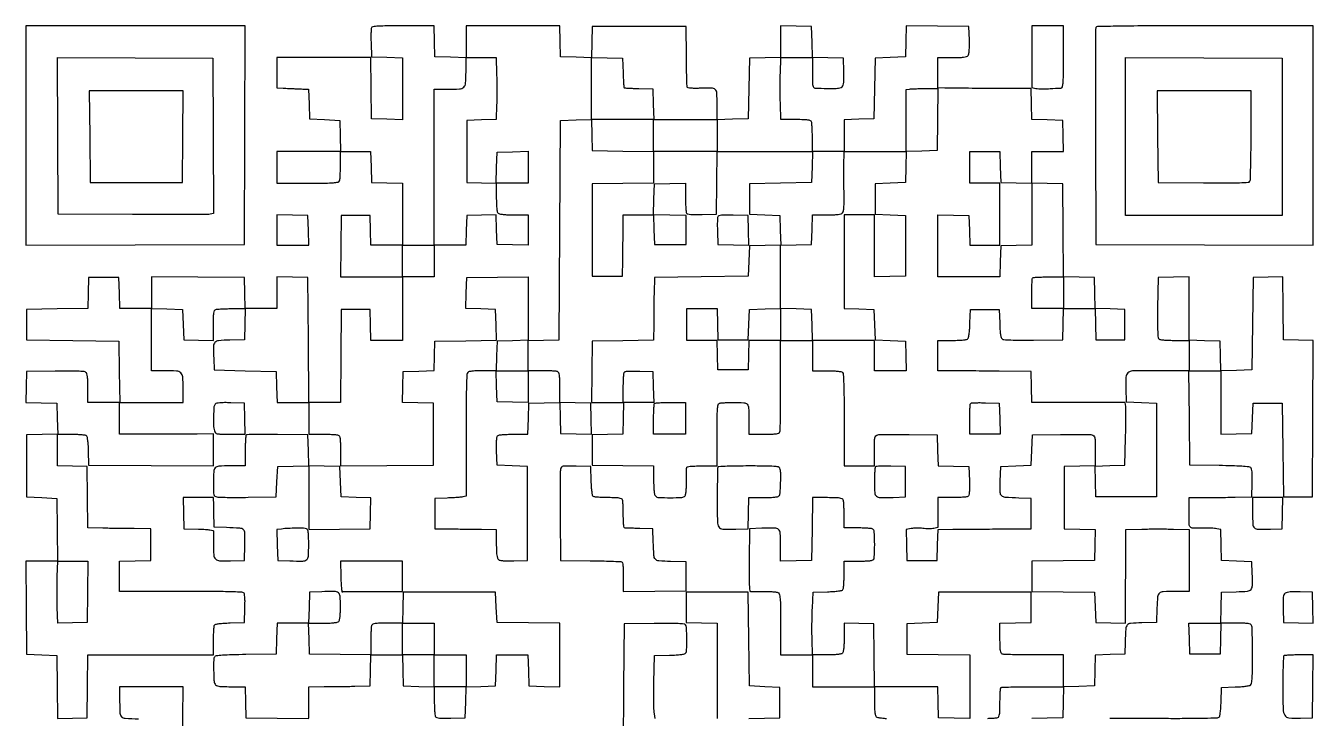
# Model space of a CAD drawing. Extents: x 179 to 1071, y 112 to 1107.
# Drawn here: x 179 to 1071, y 627 to 1107 of the extents above; entities that cross this region are included whole.
import ezdxf

# ---------------------------------------------------------------- set-up
doc = ezdxf.new("R2010")
doc.units = 0

msp = doc.modelspace()

# ---------------------------------------------------------------- linework, layer by layer
for points in [[(930.215017, 627.067144, -0.001417), (936.088012, 627.088842, -0.000263), (946.878786, 627.092445, -0.000282), (959.494562, 627.082887, -0.000258), (972.5, 627.058988, 0.002326), (984.853597, 627.087383, 0.003666), (995.455789, 627.238807, 0.000975), (1004.684555, 627.456309, 0.139465), (1005.711195, 627.776878, 0.196609), (1006.261403, 628.576422, 0.018984), (1006.683658, 630.943904, 0.01899), (1007.012934, 634.207272, 0.008403), (1007.211195, 638.535034), (1007.5, 648.5), (1016.945876, 648.790118, 0.010217), (1020.65896, 648.980158, 0.013854), (1024.000112, 649.312947, 0.010763), (1026.740901, 649.722996, 0.131421), (1027.695876, 650.162563, 0.191007), (1028.364138, 651.384052, 0.014808), (1028.719081, 655.168219, 0.012863), (1028.940304, 660.958906, 0.003115), (1029, 670.540657, 0.002931), (1028.955987, 678.049242, 0.004336), (1028.821697, 684.632943, 0.002024), (1028.636332, 690.228779, 0.082498), (1028.393011, 691.418213, 0.205485), (1027.600474, 692.232706, 0.062919), (1025.908208, 692.697521, 0.03028), (1022.946379, 692.940479, 0.005326), (1017.359179, 693), (1006.932337, 693), (1007.216168, 703.75), (1007.5, 714.5), (1017.7397, 714.784869, 0.013482), (1025.526579, 715.211819, 0.195806), (1027.939704, 716.432921, 0.179106), (1028.924926, 719.041159, 0.010944), (1028.796504, 727.503355), (1028.5, 735.5), (1018, 736), (1007.5, 736.5), (1007.216901, 747.177815), (1006.933801, 757.855629), (1004.174491, 758.461675, 0.032561), (1002.69404, 758.687098, 0.008832), (1000.328811, 758.848997, 0.008899), (997.632276, 758.937692, 0.009134), (994.95759, 758.929174, -0.008064), (987.657225, 758.890305, -0.203871), (985.868118, 759.674366, -0.184527), (985.102103, 761.534802, -0.006409), (985, 769.5), (985, 780), (995.25, 780.070067, 0.000758), (1000.001223, 780.10975, 0.000406), (1005.867188, 780.172407, 0.000405), (1011.851731, 780.246037, 0.000633), (1017, 780.320067), (1028.5, 780.5), (1028.784391, 790.099013, 0.007186), (1028.856144, 794.805109, 0.025232), (1028.705996, 797.830944, 0.038302), (1028.352496, 799.811771, 0.157509), (1027.707541, 800.827756, 0.15184), (1026.427025, 801.356135, 0.006436), (1021.479653, 801.738312, 0.009025), (1014.879314, 802.043294, 0.003711), (1005.92315, 802.228743), (985.5, 802.5), (985.236336, 835.25), (984.972671, 868), (995.986336, 868), (1007, 868), (1007, 845.966168), (1007, 823.932337), (1017.75, 824.216168), (1028.5, 824.5), (1029, 835), (1029.5, 845.5), (1039.5, 845.5), (1049.5, 845.5), (1050, 813), (1050.5, 780.5), (1060.5, 780.5), (1070.5, 780.5), (1070.758596, 834.714922), (1071.017191, 888.929844), (1060.758596, 889.214922), (1050.5, 889.5), (1050.230401, 911.284767), (1049.960802, 933.069533), (1039.730401, 932.784767), (1029.5, 932.5), (1029, 900.5), (1028.5, 868.5), (1017.785353, 868.216527), (1007.070705, 867.933054), (1006.785353, 878.216527), (1006.5, 888.5), (995.75, 888.783832), (985, 889.067663), (985, 911.067663), (985, 933.067663), (974.25, 932.783832), (963.5, 932.5), (963.22917, 911.571891, 0.002701), (963.150006, 901.071549, 0.012029), (963.285113, 894.908791, 0.012869), (963.572759, 890.904588, 0.230932), (964.22917, 889.837204, 0.115844), (965.147219, 889.517741, 0.007444), (967.990756, 889.26306, 0.010563), (971.422631, 889.079922, 0.007655), (975.25, 889.015313), (985, 889), (985, 878.5), (985, 868), (974.75, 867.911553, -0.001926), (970.093932, 867.889314, -0.001143), (964.542785, 867.896871, -0.001143), (959.005478, 867.929724, -0.00197), (954.39565, 867.985775, 0.016377), (945.80869, 867.842764, 0.177623), (942.670162, 866.512179, 0.194531), (941.286534, 863.526599, 0.020251), (941.213897, 855.642469), (941.5, 846.5), (952, 846), (962.5, 845.5), (962.5, 813), (962.5, 780.5), (941.5, 780.5), (920.5, 780.5), (920.216527, 791.214647), (919.933054, 801.929295), (930.216527, 802.214647), (940.5, 802.5), (941, 821.5, 0.002122), (941.165036, 828.978221, 0.002886), (941.246347, 835.726562, 0.001915), (941.260197, 841.389895, 0.03252), (941.136501, 843.25), (940.773001, 846), (908.420332, 846), (876.067663, 846), (875.783832, 856.75), (875.5, 867.5), (853.5, 867.674642, 0.000024), (844.325425, 867.747031, 0.000023), (834.951563, 867.820119, 0.000022), (826.634641, 867.884218, 0.000078), (821.25, 867.924642), (811, 868), (811, 878.5), (811, 889), (820.877555, 889, 0.00775), (825.465038, 889.07111, 0.021862), (828.661716, 889.310401, 0.027915), (830.855494, 889.69658, 0.163434), (831.837437, 890.304124, 0.131421), (832.277004, 891.259099, 0.010763), (832.687053, 893.999888, 0.013854), (833.019842, 897.34104, 0.010217), (833.209882, 901.054124), (833.5, 910.5), (843.5, 910.5), (853.5, 910.5), (853.785086, 900.843326, 0.008499), (853.989503, 896.451498, 0.021626), (854.329368, 893.279966, 0.026314), (854.78587, 891.057838, 0.156981), (855.412967, 890.072231, 0.157081), (856.713703, 889.551027, 0.00767), (861.40814, 889.296548, 0.009597), (867.886818, 889.169403, 0.003434), (877.12788, 889.228906), (897.5, 889.5), (897.783832, 900.25), (898.067663, 911), (909, 911), (919.932337, 911), (920.216168, 900.25), (920.5, 889.5), (930.5, 889.5), (940.5, 889.5), (940.5, 900), (940.5, 910.5), (930.283481, 910.784613), (920.066961, 911.069227), (919.783481, 921.784613), (919.5, 932.5), (908.763809, 932.783692), (898.027617, 933.067383), (897.763809, 965.283692), (897.5, 997.5), (886.75, 997.783832), (876, 998.067663), (876, 1009.033832), (876, 1020), (887.033832, 1020), (898.067663, 1020), (897.783832, 1030.75), (897.5, 1041.5), (886.783492, 1041.783492), (876.066984, 1042.066984), (875.783492, 1052.783492), (875.5, 1063.5), (848, 1063.619229, -0.00037), (837.120987, 1063.674438, -0.000484), (827.182812, 1063.741848, -0.000354), (818.851693, 1063.812322, -0.004589), (815.75, 1063.869229), (811, 1064), (811, 1074.5), (811, 1085), (820.877555, 1085, 0.007345), (825.653266, 1085.070162, 0.024181), (828.794146, 1085.314808, 0.035127), (830.875583, 1085.728754, 0.154085), (831.916414, 1086.399285, 0.132968), (832.412685, 1087.486141, 0.020746), (832.703614, 1089.849829, 0.018924), (832.84141, 1093.042317, 0.009044), (832.788859, 1097.149285), (832.5, 1106.5), (810.784029, 1106.769408), (789.068057, 1107.038815), (788.784029, 1096.269408), (788.5, 1085.5), (778, 1085), (767.5, 1084.5), (767, 1063.5), (766.5, 1042.5), (756.25, 1042.215017), (746, 1041.930034), (746, 1030.965017), (746, 1020), (735, 1020), (724, 1020), (724, 1029.418213, 0.005951), (723.955695, 1033.140776, 0.007831), (723.821697, 1036.534475, 0.005915), (723.632106, 1039.361889, 0.07203), (723.393011, 1040.418213, 0.204514), (722.604536, 1041.231559, 0.063459), (720.927778, 1041.696898, 0.030582), (717.996142, 1041.940243, 0.005418), (712.481487, 1042), (702.176952, 1042), (701.838476, 1052.75, -0.004781), (701.731219, 1057.643775, -0.002807), (701.691764, 1063.5, -0.002807), (701.718069, 1069.356229, -0.004782), (701.814338, 1074.25), (702.128677, 1085), (713.064338, 1085), (724, 1085), (724, 1074.5, 0.0042), (724.051007, 1068.427242, 0.03678), (724.293681, 1065.747888, 0.109455), (724.821177, 1064.434437, 0.234817), (725.75, 1063.9154, 0.004958), (734.255753, 1063.588715, 0.018776), (739.578882, 1063.637026, 0.026655), (743.053097, 1063.985326, 0.159375), (744.654562, 1064.797419, 0.129197), (745.324709, 1065.945311, 0.041201), (745.699636, 1067.904304, 0.026679), (745.856625, 1070.841368, 0.007835), (745.786103, 1075.357531), (745.5, 1084.5), (734.783492, 1084.783492), (724.066984, 1085.066984), (723.783492, 1095.783492), (723.5, 1106.5), (712.75, 1106.783832), (702, 1107.067663), (702, 1096.067663), (702, 1085.067663), (691.25, 1084.783832), (680.5, 1084.5), (680, 1063.5), (679.5, 1042.5), (668.75, 1042.216168), (658, 1041.932337), (658, 1052.447116, 0.011941), (657.80839, 1060.469347, 0.198708), (656.695242, 1062.833411, 0.184699), (654.202018, 1063.809462, 0.010085), (645.63259, 1063.70397, -0.010127), (642.248802, 1063.662603, -0.023327), (639.708112, 1063.801655, -0.024768), (637.899103, 1064.076628, -0.256412), (637.343708, 1064.546695, -0.083504), (637.169016, 1065.409426, -0.000946), (636.984027, 1071.32297, -0.002886), (636.82251, 1078.163895, -0.001875), (636.711118, 1086.072517), (636.5, 1106.5), (604, 1106.5), (571.5, 1106.5), (571.215829, 1095.716515), (570.931657, 1084.93303), (560.215829, 1085.216515), (549.5, 1085.5), (549.216168, 1096.25), (548.932337, 1107), (516.466168, 1107), (484, 1107), (484, 1095.966168), (484, 1084.932337), (473.25, 1085.216168), (462.5, 1085.5), (462.216168, 1096.25), (461.932337, 1107), (440.434783, 1107, 0.002494), (429.402026, 1106.944964, 0.012541), (423.23514, 1106.728678, 0.014175), (419.340034, 1106.383111, 0.278792), (418.428774, 1105.674983, 0.081654), (418.239658, 1104.758353, 0.005045), (418.154817, 1101.970602, 0.007376), (418.136178, 1098.631743, 0.005394), (418.210159, 1094.924983), (418.5, 1085.5), (429.25, 1085.216168), (440, 1084.932337), (440, 1063.432337), (440, 1041.932337), (429.25, 1042.216168), (418.5, 1042.5), (418.230112, 1063.75), (417.960225, 1085), (385.480112, 1085), (353, 1085), (353, 1074.5), (353, 1064), (357.25, 1063.788296, 0.001158), (359.167431, 1063.697233, 0.000711), (361.426562, 1063.598404, 0.000713), (363.661971, 1063.50699, 0.001274), (365.5, 1063.439142, -0.001213), (367.230151, 1063.375488, -0.000927), (369.122536, 1063.297757, -0.000937), (370.894512, 1063.218354, -0.002212), (372.215017, 1063.150846), (374.930034, 1063), (375.215017, 1052.75), (375.5, 1042.5), (386, 1042), (396.5, 1041.5), (396.783832, 1030.75), (397.067663, 1020), (375.033832, 1020), (353, 1020), (353, 1009), (353, 998), (374.393011, 998, 0.002045), (386.514173, 998.049566, 0.015901), (392.164693, 998.275578, 0.030015), (395.337463, 998.696146, 0.258697), (396.393011, 999.581787, 0.07203), (396.632106, 1000.638111, 0.005915), (396.821697, 1003.465525, 0.007831), (396.955695, 1006.859224, 0.005951), (397, 1010.581787), (397, 1020), (407.466168, 1020), (417.932337, 1020), (418.216168, 1009.25), (418.5, 998.5), (429.25, 998.216168), (440, 997.932337), (440, 976.466168), (440, 955), (429.034983, 955), (418.069966, 955), (417.784983, 965.25), (417.5, 975.5), (407.5, 975.5), (397.5, 975.5), (397.230112, 954.25), (396.960225, 933), (418.480112, 933), (440, 933), (440, 911), (440, 889), (429.033832, 889), (418.067663, 889), (417.783832, 899.75), (417.5, 910.5), (407.5, 910.5), (397.5, 910.5), (397.236147, 878.25), (396.972294, 846), (385.99677, 846), (375.021245, 846), (374.760623, 889.25), (374.5, 932.5), (363.75, 932.783832), (353, 933.067663), (353, 922.033832), (353, 911), (342.033832, 911), (331.067663, 911), (330.783832, 921.75), (330.5, 932.5), (298.25, 932.763853), (266, 933.027706), (266, 922.013853), (266, 911), (255.033832, 911), (244.067663, 911), (243.783832, 921.75), (243.5, 932.5), (233, 932.5), (222.5, 932.5), (222.216369, 921.76979), (221.932738, 911.03958), (200.716369, 910.76979), (179.5, 910.5), (179.5, 900), (179.5, 889.5), (211.5, 889), (243.5, 888.5), (243.769888, 867.25), (244.039775, 846), (233.019888, 846), (222, 846), (222, 855.877555, 0.007628), (221.92916, 860.520799, 0.022534), (221.688341, 863.701393, 0.029946), (221.29435, 865.860356, 0.160788), (220.668714, 866.85998, 0.156728), (219.392576, 867.372347, 0.00746), (214.73108, 867.63344, 0.009591), (208.361143, 867.772656, 0.003585), (199.418714, 867.732424), (179.5, 867.5), (179.216515, 856.784171), (178.93303, 846.068343), (189.716515, 845.784171), (200.5, 845.5), (200.783485, 834.784171), (201.06697, 824.068343), (190.283485, 823.784171), (179.5, 823.5), (179.5, 802), (179.5, 780.5), (190, 780), (200.5, 779.5), (200.769502, 757.75), (201.039005, 736), (190.005649, 736), (178.972294, 736), (179.236147, 703.75), (179.5, 671.5), (190, 671), (200.5, 670.5), (200.769599, 648.715233), (201.039198, 626.930467), (211.269599, 627.215233), (221.5, 627.5), (221.769502, 649.25), (222.039005, 671), (265.519502, 671), (309, 671), (309.015313, 680.75, -0.007309), (309.077211, 684.573123, -0.010173), (309.252233, 687.991726, -0.006962), (309.495095, 690.827893, -0.117226), (309.800347, 691.711195, -0.199883), (310.589, 692.262532, -0.01918), (312.944063, 692.684251, -0.019108), (316.199826, 693.012968, -0.00836), (320.535034, 693.211195), (330.5, 693.5), (330.788231, 703.417355, 0.006822), (330.861883, 708.195904, 0.023677), (330.721106, 711.28256, 0.033753), (330.395846, 713.292925, 0.197436), (329.788231, 714.148117, 0.130725), (328.745855, 714.474246, 0.002229), (322.709668, 714.708499, 0.005525), (315.641338, 714.87308, 0.003628), (307.5, 714.913571, -0.000433), (297.92298, 714.899996, -0.000252), (286.426562, 714.899443, -0.000252), (274.9064, 714.910486, -0.000425), (265.25, 714.93281), (244, 715), (244, 725.466168), (244, 735.932337), (254.75, 736.216168), (265.5, 736.5), (265.5, 747.5), (265.5, 758.5), (254, 758.561358, -0.000941), (248.85313, 758.598501, -0.000602), (242.87303, 758.660105, -0.000604), (237.013407, 758.734602, -0.001129), (232.269888, 758.811358), (222.039775, 759), (221.769888, 780.25), (221.5, 801.5), (211.25, 801.784983), (201, 802.069966), (201, 813.034983), (201, 824), (210.25, 823.984687, -0.007698), (213.881488, 823.922759, -0.010614), (217.138601, 823.747767, -0.007503), (219.836926, 823.50451, -0.115815), (220.711195, 823.199653, -0.199883), (221.262532, 822.411, -0.01918), (221.684251, 820.055937, -0.019108), (222.012968, 816.800174, -0.00836), (222.211195, 812.464966), (222.5, 802.5), (265.75, 802.239377), (309, 801.978755), (309, 813.063886), (309, 824.149017), (297.75, 823.990942, -0.002208), (291.999429, 823.935536, -0.000732), (283.5625, 823.90385, -0.000728), (274.210671, 823.896033, -0.000828), (265.25, 823.916434), (244, 824), (244, 835), (244, 846), (266, 846), (288, 846), (288, 855.964816, 0.0177), (287.725392, 863.719525, 0.189883), (286.393275, 866.50496, 0.174589), (283.463935, 867.756305, 0.014506), (275.065741, 868), (266, 868), (266, 889.533832), (266, 911.067663), (276.75, 910.783832), (287.5, 910.5), (288, 900), (288.5, 889.5), (298.75, 889.215017), (309, 888.930034), (309, 899.358028, -0.005326), (309.059519, 904.945911, -0.030277), (309.302474, 907.908024, -0.062914), (309.767284, 909.600436, -0.205495), (310.581787, 910.393011, -0.0721), (311.638889, 910.632128, -0.005887), (314.475463, 910.821697, -0.007809), (317.880092, 910.955696, -0.00593), (321.615619, 911), (331.067663, 911), (330.783832, 900.25), (330.5, 889.5), (320.2603, 889.215131, 0.013482), (312.473421, 888.788181, 0.195806), (310.060296, 887.567079, 0.179106), (309.075074, 884.958841, 0.010944), (309.203496, 876.496645), (309.5, 868.5), (331, 868), (352.5, 867.5), (352.783832, 856.75), (353.067663, 846), (364.033832, 846), (375, 846), (375, 835), (375, 824), (384.418213, 824, -0.005951), (388.140776, 823.955695, -0.007831), (391.534475, 823.821697, -0.005915), (394.361889, 823.632106, -0.07203), (395.418213, 823.393011, -0.205328), (396.232519, 822.601136, -0.063007), (396.69742, 820.911404, -0.030329), (396.940441, 817.954507, -0.005341), (397, 812.379158), (397, 801.972294), (429.25, 802.236147), (461.5, 802.5), (461.5, 824), (461.5, 845.5), (450.716515, 845.784171), (439.93303, 846.068343), (440.216515, 856.784171), (440.5, 867.5), (451.215387, 867.783481), (461.930773, 868.066961), (462.215387, 878.283481), (462.5, 888.5), (483.783629, 888.769986), (505.067258, 889.039971), (504.783629, 899.769986), (504.5, 910.5), (494.216527, 910.785353), (483.933054, 911.070705), (484.216527, 921.785353), (484.5, 932.5), (505.75, 932.769888), (527, 933.039775), (527, 911.053719), (527, 889.067663), (516.25, 888.783832), (505.5, 888.5), (505.215017, 878.25), (504.930034, 868), (495.665017, 868, 0.009431), (491.658877, 867.92443, 0.019114), (488.515452, 867.68524, 0.019991), (486.17985, 867.322339, 0.148905), (485.2, 866.8, 0.188384), (484.564068, 865.348747, 0.00325), (484.264191, 856.55566, 0.005534), (484.056345, 843.977667, 0.001364), (484, 823.319052), (484, 781.038104), (481.75, 780.519832, -0.033722), (480.402336, 780.303764, -0.005034), (477.664062, 780.080136, -0.005643), (474.419303, 779.884786, -0.004838), (471, 779.75078), (462.5, 779.5), (462.5, 769), (462.5, 758.5), (473.5, 758.347508, 0.000324), (478.45558, 758.282022, 0.0002), (484.279688, 758.211168, 0.000201), (490.032594, 758.1458, 0.000362), (494.75, 758.097508), (505, 758), (505, 748.122445, 0.007345), (505.070162, 743.346734, 0.024181), (505.314808, 740.205854, 0.035127), (505.728754, 738.124417, 0.154085), (506.399285, 737.083586, 0.132968), (507.486141, 736.587315, 0.020746), (509.849829, 736.296386, 0.018924), (513.042317, 736.15859, 0.009044), (517.149285, 736.211141), (526.5, 736.5), (526.5, 769), (526.5, 801.5), (516, 802), (505.5, 802.5), (505.211769, 812.417355, -0.006827), (505.138177, 817.195195, -0.023663), (505.278982, 820.282937, -0.033714), (505.604266, 822.294865, -0.19692), (506.211769, 823.152042, -0.115349), (507.139207, 823.475621, -0.007622), (509.975707, 823.733781, -0.010705), (513.400525, 823.919284, -0.007782), (517.216168, 823.984687), (526.932337, 824), (527.216168, 834.75), (527.5, 845.5), (538.215829, 845.783485), (548.931657, 846.06697), (549.215829, 835.283485), (549.5, 824.5), (560.284178, 824.215822), (571.068357, 823.931643), (570.784178, 834.715822), (570.5, 845.5), (559.75, 845.783832), (549, 846.067663), (549, 856.426843, 0.005377), (548.940349, 861.973908, 0.030446), (548.697178, 864.919034, 0.063217), (548.232073, 866.602718, 0.20495), (547.418213, 867.393011, 0.07203), (546.361889, 867.632106, 0.005915), (543.534475, 867.821697, 0.007831), (540.140776, 867.955695, 0.005951), (536.418213, 868), (527, 868), (527, 878.466168), (527, 888.932337), (537.75, 889.216168), (548.5, 889.5), (549, 965.5), (549.5, 1041.5), (560.215829, 1041.783485), (570.931657, 1042.06697), (571.215829, 1031.283485), (571.5, 1020.5), (592.75, 1020.230112), (614, 1019.960225), (614, 1009), (614, 998.039775), (592.75, 997.769888), (571.5, 997.5), (571.5, 965.5), (571.5, 933.5), (582, 933.5), (592.5, 933.5), (592.628498, 944.5, -0.000013), (592.686515, 949.455578, -0.000008), (592.754941, 955.279687, -0.000008), (592.822714, 961.032592, -0.000014), (592.878498, 965.75), (593, 976), (603.465017, 976), (613.930034, 976), (614.215017, 965.75), (614.5, 955.5), (625.5, 955.5), (636.5, 955.5), (636.5, 965.5), (636.5, 975.5), (625.216504, 975.783064), (613.933007, 976.066129), (614.216504, 986.783064), (614.5, 997.5), (625.25, 997.783832), (636, 998.067663), (636.015313, 988.283832, 0.007729), (636.080711, 984.442256, 0.010646), (636.266219, 980.995583, 0.007548), (636.524324, 978.140491, 0.11554), (636.847958, 977.211769, 0.19692), (637.705135, 976.604266, 0.033714), (639.717063, 976.278982, 0.023663), (642.804805, 976.138177, 0.006827), (647.582645, 976.211769), (657.5, 976.5), (657.769502, 998.25), (658.039005, 1020), (691.053334, 1020), (724.067663, 1020), (723.783832, 1009.25), (723.5, 998.5), (702, 998), (680.5, 997.5), (680.5, 987), (680.5, 976.5), (691, 976), (701.5, 975.5), (701.784606, 965.284183), (702.069211, 955.068365), (691.284606, 954.784183), (680.5, 954.5), (680, 944), (679.5, 933.5), (647, 933), (614.5, 932.5), (614.296894, 922, 0.001258), (614.215626, 917.170118, 0.000701), (614.139675, 911.28553, 0.000699), (614.079501, 905.33161, 0.001133), (614.046894, 900.269888), (614, 889.039775), (592.75, 888.769888), (571.5, 888.5), (571.230112, 867.25), (570.960225, 846), (581.99346, 846), (593.026696, 846), (592.863364, 835.03231), (592.700032, 824.064621), (582.100016, 823.78231), (571.5, 823.5), (571.5, 813), (571.5, 802.5), (592.75, 802.230112), (614, 801.960225), (614, 792.180112, 0.008721), (614.074341, 787.918248, 0.018496), (614.311349, 784.626174, 0.019373), (614.672136, 782.199565, 0.150894), (615.2, 781.2, 0.187445), (617.622237, 780.133342, 0.011663), (625.600762, 779.966605, 0.010987), (633.611737, 780.162137, 0.212113), (635.783337, 781.25, 0.134225), (636.187939, 782.152368, 0.012098), (636.51296, 784.629688, 0.015035), (636.743771, 787.653243, 0.011187), (636.823269, 791, -0.00088), (636.833765, 794.346932, -0.001192), (636.855774, 797.370312, -0.000794), (636.884333, 799.908477, -0.01327), (636.917487, 800.75, -0.323678), (637.420756, 801.357314, -0.033804), (639.347906, 801.718273, -0.02337), (642.46211, 801.939262, -0.006028), (647.5, 802), (658, 802), (658, 823.393011, -0.002045), (658.049566, 835.514173, -0.015901), (658.275578, 841.164693, -0.030015), (658.696146, 844.337463, -0.258697), (659.581787, 845.393011, -0.068212), (660.597383, 845.631014, -0.007405), (663.000875, 845.821697, -0.008969), (665.883471, 845.95561, -0.007121), (669, 846, -0.012707), (676.492344, 845.809561, -0.192687), (678.808678, 844.74294, -0.180645), (679.826317, 842.343494, -0.010922), (680, 834.393011), (680, 824), (690.393011, 824, 0.004987), (696.180735, 824.05773, 0.033496), (699.042082, 824.307053, 0.077932), (700.628546, 824.814248, 0.186987), (701.443775, 825.714075, 0.083255), (701.704028, 826.996098, 0.002203), (701.877028, 832.810193, 0.004564), (701.988126, 839.662425, 0.0031), (701.995027, 847.464075, -0.000489), (701.958339, 855.923235, -0.000427), (701.936184, 864.772259, -0.00043), (701.929868, 872.7704, -0.001279), (701.944263, 878.25), (702, 889), (713, 889), (724, 889), (724, 878.5), (724, 868), (733.8, 868, -0.008695), (738.071747, 867.925705, -0.018472), (741.369558, 867.688776, -0.019349), (743.799696, 867.328068, -0.150969), (744.8, 866.8, -0.184183), (745.420065, 865.415652, -0.005121), (745.731132, 858.743868, -0.007192), (745.941824, 849.152464, -0.001895), (746, 833.8), (746, 802), (756.5, 802), (767, 802), (767, 812.480948, -0.003689), (767.04877, 819.090254, -0.046635), (767.316854, 821.56377, -0.147729), (767.985695, 822.804249, -0.136351), (769.25, 823.514659, -0.054895), (770.840683, 823.724598, -0.002293), (776.567187, 823.821708, -0.003942), (783.365834, 823.85221, -0.002788), (791, 823.783711), (810.5, 823.5), (810.783492, 812.783492), (811.066984, 802.066984), (821.783492, 801.783492), (832.5, 801.5), (832.788231, 791.582645, -0.006827), (832.861823, 786.804805, -0.023663), (832.721018, 783.717063, -0.033714), (832.395734, 781.705135, -0.19692), (831.788231, 780.847958, -0.115445), (830.860149, 780.524351, -0.007585), (828.014355, 780.266219, -0.010675), (824.578609, 780.080714, -0.007755), (820.75, 780.015313), (811, 780), (811, 769.625), (811, 759.25), (808.087864, 758.667573, -0.034671), (806.650197, 758.48242, -0.0141), (804.676997, 758.422078, -0.013872), (802.544168, 758.476197, -0.01719), (800.565783, 758.649721, 0.019413), (798.544141, 758.81799, 0.013954), (796.278587, 758.854957, 0.014126), (794.117598, 758.768814, 0.029347), (792.444611, 758.555587), (788.933383, 757.896876), (789.216691, 747.198438), (789.5, 736.5), (800, 736.5), (810.5, 736.5), (810.783832, 747.25), (811.067663, 758), (821.283832, 758.075358, 0.000074), (826.654568, 758.115775, 0.000021), (834.961501, 758.179881, 0.000022), (844.327907, 758.252969, 0.000023), (853.5, 758.325358), (875.5, 758.5), (875.5, 769), (875.5, 779.5), (867, 779.75078, -0.007628), (857.685433, 780.167898, -0.170037), (855.227472, 781.198021, -0.207027), (854.186732, 783.474513, -0.012089), (854.215323, 791.277755), (854.5, 801.5), (865, 802), (875.5, 802.5), (876, 813), (876.5, 823.5), (896, 823.783711, -0.002788), (903.634166, 823.85221, -0.003942), (910.432813, 823.821708, -0.002293), (916.159317, 823.724598, -0.054895), (917.75, 823.514659, -0.136044), (919.014093, 822.805371, -0.147883), (919.68293, 821.567583, -0.046767), (919.951158, 819.100526, -0.003708), (920, 812.51478), (920, 802.067663), (909.25, 801.783832), (898.5, 801.5), (898.5, 780), (898.5, 758.5), (909.283485, 758.215829), (920.06697, 757.931657), (919.783485, 747.215829), (919.5, 736.5), (897.75, 736.230498), (876, 735.960995), (876, 725.5), (876, 715.039005), (897.75, 714.769502), (919.5, 714.5), (920, 704), (920.5, 693.5), (930.75, 693.215017), (941, 692.930034), (941.04315, 708.715017, -0.000045), (941.06361, 715.962882, -0.000025), (941.089686, 724.766175, -0.000025), (941.116906, 733.655509, -0.000041), (941.140974, 741.19111), (941.195648, 757.88222), (952.382459, 758.19111, -0.004335), (957.442489, 758.286934, -0.002629), (963.430784, 758.316927, -0.002633), (969.374294, 758.284148, -0.004636), (974.284636, 758.185662), (985, 757.871323), (985, 736.435662), (985, 715), (976.25, 714.986345, 0.00925), (967.143851, 714.803651, 0.166903), (964.462909, 713.765918, 0.199184), (963.217345, 711.358739, 0.014077), (962.783793, 703.642206), (962.5, 693.5), (952.2603, 693.215131, 0.012174), (944.49116, 692.809521, 0.196929), (942.196667, 691.65727, 0.165236), (941.167162, 689.14566, 0.008001), (940.75078, 680), (940.5, 671.5), (930.283481, 671.215387), (920.066961, 670.930773), (919.783481, 660.215387), (919.5, 649.5), (908.75, 649.216168), (898, 648.932337), (898, 659.966168), (898, 671), (877.581787, 671, -0.002771), (869.642891, 671.043995, -0.004125), (862.696775, 671.178303, -0.001841), (856.779435, 671.363369, -0.083055), (855.581787, 671.606989, -0.20495), (854.767927, 672.397282, -0.063217), (854.302822, 674.080966, -0.030446), (854.059651, 677.026092, -0.005377), (854, 682.573157), (854, 692.932337), (864.75, 693.216168), (875.5, 693.5), (875.5, 704), (875.5, 714.5), (843.5, 714.5), (811.5, 714.5), (811, 704), (810.5, 693.5), (800, 693), (789.5, 692.5), (789.5, 682), (789.5, 671.5), (811.25, 671.230498), (833, 670.960995), (833, 648.946666), (833, 626.932337), (822.25, 627.216168), (811.5, 627.5), (811.216168, 638.25), (810.932337, 649), (788.985671, 649), (767.039005, 649), (766.769502, 670.75), (766.5, 692.5), (756.25, 692.784983), (746, 693.069966), (746, 683.234983, -0.008651), (745.925784, 678.94585, -0.018431), (745.688993, 675.637948, -0.019307), (745.328426, 673.201601, -0.151099), (744.8, 672.2, -0.150735), (743.80202, 671.672575, -0.019425), (741.382947, 671.311617, -0.018546), (738.103132, 671.074438, -0.008776), (733.862384, 671), (724.124768, 671), (723.812384, 681.75, -0.005974), (723.728381, 686.660963, -0.003446), (723.738638, 692.573438, -0.003442), (723.830717, 698.509627, -0.005757), (724, 703.5), (724.5, 714.5), (734.464966, 714.788805, 0.00836), (738.800174, 714.987032, 0.019108), (742.055937, 715.315749, 0.01918), (744.411, 715.737468, 0.199883), (745.199653, 716.288805, 0.115815), (745.50451, 717.163074, 0.007503), (745.747767, 719.861399, 0.010614), (745.922759, 723.118512, 0.007698), (745.984687, 726.75), (746, 736), (754.918213, 736, 0.006277), (758.449196, 736.044331, 0.008159), (761.68135, 736.178303, 0.006338), (764.373807, 736.368222, 0.070946), (765.418213, 736.606989, 0.294833), (766.920436, 738.663138, 0.014388), (767.174786, 747.5, 0.014388), (766.920436, 756.336862, 0.294833), (765.418213, 758.393011, 0.070946), (764.373807, 758.631778, 0.006338), (761.68135, 758.821697, 0.008159), (758.449196, 758.955669, 0.006277), (754.918213, 759), (746, 759), (746, 767.918213, 0.006277), (745.955669, 771.449196, 0.008159), (745.821697, 774.68135, 0.006338), (745.631778, 777.373807, 0.070946), (745.393011, 778.418213, 0.205063), (744.602242, 779.232207, 0.063154), (742.916741, 779.697251, 0.030411), (739.968078, 779.940377, 0.005366), (734.412514, 780), (724.039005, 780), (723.769502, 758.25), (723.5, 736.5), (712.75, 736.216168), (702, 735.932337), (702, 746.947116, 0.011938), (701.798046, 755.404293, 0.198544), (700.624991, 757.897698, 0.185337), (697.998788, 758.924023, 0.010184), (689, 758.795054), (680.5, 758.5), (680.230498, 736.75, 0.00239), (680.146032, 725.652462, 0.012159), (680.278742, 719.476459, 0.012842), (680.558071, 715.575561, 0.370677), (681.230498, 714.931729, 0.014189), (682.079342, 714.910207, 0.0009), (684.57137, 714.922233, 0.001322), (687.541249, 714.949759, 0.000982), (690.820975, 714.99527, -0.011128), (694.372164, 714.972485, -0.01976), (697.29094, 714.773153, -0.020842), (699.521941, 714.437386, -0.126079), (700.570975, 713.941096, -0.185936), (701.333569, 712.579037, -0.019515), (701.718686, 708.878686, -0.013612), (701.943747, 702.87272, -0.002558), (702, 691.877555), (702, 671), (713, 671), (724, 671), (724, 660), (724, 649), (745.5, 649), (767, 649), (767, 639.122445, 0.00775), (767.07111, 634.534962, 0.021862), (767.310401, 631.338284, 0.027915), (767.69658, 629.144506, 0.163434), (768.304124, 628.162563, 0.131421), (769.259099, 627.722996, 0.010763), (771.999888, 627.312947, 0.013854), (775.34104, 626.980158, 0.010217)], [(375, 627.067663), (375, 638.033832), (375, 649), (385.75, 649.046894, 0.001159), (390.626468, 649.079466, 0.000692), (396.426563, 649.139675, 0.000693), (402.202902, 649.215634, 0.001202), (407, 649.296894), (417.5, 649.5), (417.783832, 660.25), (418.067663, 671), (429, 671), (439.932337, 671), (440.216168, 660.25), (440.5, 649.5), (451.25, 649.216168), (462, 648.932337), (462.015313, 639.216168, 0.007782), (462.080716, 635.400525, 0.010705), (462.266219, 631.975707, 0.007622), (462.524379, 629.139207, 0.115349), (462.847958, 628.211769, 0.19692), (463.705135, 627.604266, 0.033714), (465.717063, 627.278982, 0.023663), (468.804805, 627.138177, 0.006827), (473.582645, 627.211769), (483.5, 627.5), (483.783481, 638.215387), (484.066961, 648.930773), (494.283481, 649.215387), (504.5, 649.5), (504.783832, 660.25), (505.067663, 671), (516, 671), (526.932337, 671), (527.216168, 660.25), (527.5, 649.5), (538.25, 649.216168), (549, 648.932337), (549, 670.946666), (549, 692.960995), (527.25, 693.230498), (505.5, 693.5), (505, 704), (504.5, 714.5), (472.5, 714.5), (440.5, 714.5), (440.216168, 703.75), (439.932337, 693), (429.573157, 693, 0.005377), (424.026092, 692.940349, 0.030446), (421.080966, 692.697178, 0.063217), (419.397282, 692.232073, 0.20495), (418.606989, 691.418213, 0.072071), (418.367881, 690.361431, 0.005899), (418.178303, 687.528633, 0.007818), (418.044304, 684.128509, 0.005938), (418, 680.398325), (418, 670.960225), (396.75, 671.230112), (375.5, 671.5), (375.216168, 682.25), (374.932337, 693), (384.766168, 693, 0.008652), (389.054729, 693.074219, 0.018432), (392.362299, 693.311014, 0.019308), (394.798441, 693.671586, 0.151095), (395.8, 694.2, 0.148968), (396.322517, 695.180477, 0.019972), (396.685351, 697.518882, 0.019094), (396.92447, 700.666907, 0.009407), (397, 704.680948, 0.016882), (396.762067, 711.72577, 0.213688), (395.545784, 714.013963, 0.166071), (392.871573, 714.936071, 0.009402), (384, 714.795054), (375.5, 714.5), (375.216168, 703.75), (374.932337, 693), (364, 693), (353.067663, 693), (352.783832, 682.25), (352.5, 671.5), (331.546095, 671.229091, 0.00313), (321.748611, 671.041083, 0.010448), (315.324426, 670.743168, 0.008069), (310.813666, 670.366222, 0.23354), (309.856996, 669.768614, 0.133261), (309.169461, 667.452928, 0.008843), (309.127646, 660.44602, 0.009779), (309.345205, 653.491725, 0.110589), (310.078645, 650.853051, 0.144779), (311.047341, 649.871794, 0.084256), (312.621856, 649.321614, 0.036689), (315.374924, 649.060098, 0.005341), (321.001352, 649), (330.932337, 649), (331.216168, 638.25), (331.5, 627.5), (353.25, 627.230498), (375, 626.960995)], [(615.090626, 627), (614.501708, 630.25, -0.038332), (614.282999, 632.373498, -0.003107), (614.172031, 637.979688, -0.004169), (614.136944, 644.677477, -0.003192), (614.206395, 652), (614.5, 670.5), (624.964064, 670.787346, 0.007781), (629.554841, 670.98494, 0.018541), (632.952903, 671.31097, 0.018631), (635.394503, 671.730055, 0.202046), (636.198752, 672.287346, 0.136067), (636.862233, 674.465882, 0.00675), (636.950338, 682.024805, 0.006785), (636.833854, 689.580242, 0.134947), (636.162796, 691.77083, 0.230932), (635.095412, 692.427241, 0.012869), (631.091209, 692.714887, 0.012029), (624.928451, 692.849994, 0.002701), (614.428109, 692.77083), (593.5, 692.5), (593.239377, 649.25), (592.978755, 606)], [(287.5, 606.5), (287.769888, 627.75), (288.039775, 649), (266.019888, 649), (244, 649), (244, 638.519052, 0.011573), (244.184972, 630.528292, 0.199796), (245.27627, 628.214363, 0.170244), (247.756564, 627.170229, 0.007926), (257, 626.75078)], [(845.470775, 627.044332, 0.008183), (848.691626, 627.178303, 0.00637), (851.374672, 627.368246, 0.070866), (852.418213, 627.606989, 0.199759), (853.225925, 628.375813, 0.066055), (853.693741, 629.979628, 0.032092), (853.939041, 632.768394, 0.005893), (854, 637.940322, -0.006396), (854.048298, 641.715883, -0.009619), (854.195833, 645.005386, -0.005003), (854.400184, 647.759466, -0.177151), (854.666667, 648.333333, -0.189801), (855.288746, 648.6039, -0.001218), (861.414105, 648.804167, -0.004643), (868.461563, 648.951908, -0.002919), (876.700498, 649), (898.067663, 649), (897.783832, 638.25), (897.5, 627.5), (886.75, 627.216168), (876, 626.932337)]]:
    msp.add_lwpolyline(points, format="xyb")
for points in [[(179, 1030.993714), (179, 954.987428), (254.75, 955.243714), (330.5, 955.5), (330.756286, 1031.25), (331.012572, 1107), (255.006286, 1107), (179, 1107)], [(223.235953, 1030.25), (223.5, 998.5), (255.5, 998.5), (287.5, 998.5), (287.764047, 1030.25), (288.028094, 1062), (255.5, 1062), (222.971906, 1062)], [(854.216168, 1009.25), (854.5, 998.5), (865.25, 998.216168), (876, 997.932337), (876, 976.5), (876, 955.067663), (865.25, 954.783832), (854.5, 954.5), (854.216168, 943.75), (853.932337, 933), (832.466168, 933), (811, 933), (811, 954.533832), (811, 976.067663), (821.75, 975.783832), (832.5, 975.5), (832.784983, 965.25), (833.069966, 955), (843.534983, 955), (854, 955), (854, 976.5), (854, 998), (843.5, 998), (833, 998), (833, 1009), (833, 1020), (843.466168, 1020), (853.932337, 1020)], [(353, 965.533832), (353, 955), (364.034983, 955), (375.069966, 955), (374.784983, 965.25), (374.5, 975.5), (363.75, 975.783832), (353, 976.067663)], [(527, 856.966168), (527, 845.932337), (516.25, 846.216168), (505.5, 846.5), (505.216168, 857.25), (504.932337, 868), (515.966168, 868), (527, 868)], [(462, 682), (462, 671), (473, 671), (484, 671), (484, 660), (484, 649), (473, 649), (462, 649), (462, 660), (462, 671), (451, 671), (440, 671), (440, 682), (440, 693), (451, 693), (462, 693)], [(1006.783832, 682.25), (1006.5, 671.5), (996, 671.5), (985.5, 671.5), (985.216168, 682.25), (984.932337, 693), (996, 693), (1007.067663, 693)]]:
    msp.add_lwpolyline(points, close=True)
for points in [[(876, 1085.579455), (876, 1064.158911), (878.75, 1063.632373, 0.038072), (880.917975, 1063.386187, 0.013059), (884.080322, 1063.351877, 0.008361), (888.739368, 1063.50096, 0.002156), (896.25, 1063.899556, 0.318369), (897.249305, 1064.697425, 0.049975), (897.728483, 1067.320194, 0.018528), (897.956287, 1072.519324, 0.001684), (898, 1085.5), (898, 1107), (887, 1107), (876, 1107)], [(920.460009, 1105.75, 0.090591), (920.266358, 1104.709509, 0.000109), (920.198937, 1082.982812, 0.000984), (920.176611, 1058.652573, 0.000605), (920.241394, 1030), (920.5, 955.5), (995.75, 955.243674), (1071, 954.987348), (1071, 1030.993674), (1071, 1107), (995.968615, 1107, 0.000668), (957.448289, 1106.948566, 0.003471), (936.19131, 1106.744245, 0.001205), (921.475143, 1106.465155, 0.305157)], [(308.758677, 1030.77123), (309.017354, 977.04246), (306.758677, 976.494347, -0.057902), (304.987826, 976.276519, -0.000418), (290.035361, 976.188577, -0.001589), (272.903102, 976.156579, -0.001017), (253, 976.223117), (201.5, 976.5), (201.241383, 1030.758691), (200.982767, 1085.017383), (254.741383, 1084.758691), (308.5, 1084.5)], [(505.187616, 1073.75, -0.00405), (505.286908, 1068.700436, -0.002554), (505.324965, 1062.803918, -0.002564), (505.303044, 1057.005606, -0.004709), (505.216519, 1052.284613), (504.933039, 1042.069227), (494.716519, 1041.784613), (484.5, 1041.5), (484.5, 1020), (484.5, 998.5), (494.715817, 998.215394), (504.931635, 997.930789), (505.215817, 1008.715394), (505.5, 1019.5), (516.25, 1019.783832), (527, 1020.067663), (527, 1009.033832), (527, 998), (516, 998), (505, 998), (505, 988.2, 0.008695), (505.074295, 983.928253, 0.018472), (505.311224, 980.630442, 0.019349), (505.671932, 978.200304, 0.150969), (506.2, 977.2, 0.150969), (507.200304, 976.671932, 0.019349), (509.630442, 976.311224, 0.018472), (512.928253, 976.074295, 0.008695), (517.2, 976), (527, 976), (527, 965.466168), (527, 954.932337), (516.25, 955.216168), (505.5, 955.5), (505.214635, 965.784593), (504.92927, 976.069185), (494.714635, 975.784593), (484.5, 975.5), (484.215017, 965.25), (483.930034, 955), (472.965017, 955), (462, 955), (462, 944), (462, 933), (451, 933), (440, 933), (440, 944), (440, 955), (451, 955), (462, 955), (462, 1009), (462, 1063), (471.065741, 1063, 0.014506), (479.463935, 1063.243695, 0.174589), (482.393275, 1064.49504, 0.189883), (483.725392, 1067.280475, 0.0177), (484, 1075.035184), (484, 1085), (494.437616, 1085), (504.875232, 1085)], [(592.816756, 1074.5, 0.003101), (592.977187, 1070.641787, 0.004901), (593.167698, 1067.3358, 0.001408), (593.368888, 1064.473716, 0.179301), (593.514773, 1064.153786, 0.182499), (593.83362, 1064.008668, 0.00148), (596.642708, 1063.831096, 0.005064), (599.890303, 1063.668444, 0.003206), (603.679547, 1063.541441), (613.5, 1063.27531), (613.783832, 1052.637655), (614.067663, 1042), (636.033832, 1042), (658, 1042), (658, 1031), (658, 1020), (636, 1020), (614, 1020), (614, 1031), (614, 1042), (592.5, 1042), (571, 1042), (571, 1063.533832), (571, 1085.067663), (581.73153, 1084.783832), (592.46306, 1084.5)], [(1049.5, 1030), (1049.5, 975.5), (995.211905, 975.5), (940.92381, 975.5), (940.942857, 1025.75, -0.000032), (940.951538, 1045.331386, -0.000047), (940.961905, 1062.563467, -0.000022), (940.972765, 1077.239555, -0.00086), (940.980952, 1080.508612), (941, 1085.017225), (995.25, 1084.758612), (1049.5, 1084.5)], [(810.76898, 1042.062512), (810.5, 1020.5), (799.783492, 1020.216508), (789.066984, 1019.933016), (788.783492, 1009.216508), (788.5, 998.5), (778, 998), (767.5, 997.5), (767.5, 987), (767.5, 976.5), (778, 976), (788.5, 975.5), (788.5, 954.5), (788.5, 933.5), (777.75, 933.216168), (767, 932.932337), (767, 954.466168), (767, 976), (756.5, 976), (746, 976), (746, 943.534983), (746, 911.069966), (756.25, 910.784983), (766.5, 910.5), (767, 900), (767.5, 889.5), (778, 889), (788.5, 888.5), (788.784983, 878.25), (789.069966, 868), (778.034983, 868), (767, 868), (767, 878.5), (767, 889), (745.533832, 889), (724.067663, 889), (723.783832, 899.75), (723.5, 910.5), (712.75, 910.783832), (702, 911.067663), (702, 900.033832), (702, 889), (691.034983, 889), (680.069966, 889), (679.784983, 878.75), (679.5, 868.5), (669, 868.5), (658.5, 868.5), (658.215017, 878.75), (657.930034, 889), (647.465017, 889), (637, 889), (637, 900), (637, 911), (647.466168, 911), (657.932337, 911), (658.216168, 900.25), (658.5, 889.5), (669, 889.5), (679.5, 889.5), (680, 900), (680.5, 910.5), (691.25, 910.783832), (702, 911.067663), (702, 933), (702, 954.932337), (712.75, 955.216168), (723.5, 955.5), (723.784983, 965.75), (724.069966, 976), (733.912538, 976, 0.007124), (738.794902, 976.069572, 0.02589), (741.886832, 976.318283, 0.040589), (743.896363, 976.753258, 0.146988), (744.974344, 977.469086, 0.130772), (745.515866, 978.641621, 0.021773), (745.838241, 981.125842, 0.018684), (746.004389, 984.574156, 0.007851), (745.981535, 989.219086, -0.002504), (745.908486, 993.897152, -0.001473), (745.865636, 999.490919, -0.001473), (745.855752, 1005.081758, -0.002516), (745.884747, 1009.75), (746, 1020), (767.5, 1020), (789, 1020), (789, 1041.430449), (789, 1062.860898), (791.25, 1063.180449, -0.023344), (792.604048, 1063.308651, -0.003265), (795.41495, 1063.424495, -0.003726), (798.746657, 1063.515163, -0.003157), (802.26898, 1063.562512), (811.03796, 1063.625024)], [(963.235953, 1030.25), (963.5, 998.5), (994.93202, 998.235498, 0.001697), (1010.901959, 998.155315, 0.00816), (1019.995146, 998.288929, 0.006635), (1026.009704, 998.555446, 0.241447), (1027.166708, 999.235498, 0.134731), (1027.492293, 1000.296498, 0.001088), (1027.738089, 1009.161365, 0.003824), (1027.920853, 1019.372002, 0.002438), (1027.984687, 1031.25), (1028, 1062), (995.485953, 1062), (962.971906, 1062)], [(658.44069, 974.706038, 0.08044), (658.24673, 973.777249, 0.005694), (658.156546, 971.121982, 0.007919), (658.135127, 967.937236, 0.005886), (658.208575, 964.420857), (658.5, 955.5), (669.285361, 955.21581), (680.070721, 954.931619), (679.785361, 965.21581), (679.5, 975.5), (669.232115, 975.785181, 0.005806), (664.041094, 975.869045, 0.026058), (661.006728, 975.724611, 0.044386), (659.172066, 975.374845, 0.236067)], [(898, 922), (898, 911), (887, 911), (876, 911), (876, 921.333333, -0.006022), (876.048276, 925.341612, -0.009111), (876.195833, 928.827083, -0.004516), (876.399803, 931.754503, -0.178563), (876.666667, 932.333333, -0.178563), (877.245497, 932.600197, -0.004516), (880.172917, 932.804167, -0.009111), (883.658388, 932.951724, -0.006022), (887.666667, 933), (898, 933)], [(613.783832, 856.75), (614.067663, 846), (603.533832, 846), (593, 846), (593, 856.416667, -0.006705), (593.065371, 861.291575, -0.021743), (593.292537, 864.517777, -0.027413), (593.655161, 866.648315, -0.242478), (594.25, 867.35572, -0.085748), (595.119548, 867.554529, -0.005296), (597.776562, 867.669121, -0.007732), (600.961486, 867.723415, -0.005646), (604.5, 867.689053), (613.5, 867.5)], [(310.233397, 844.833397, 0.179459), (309.371852, 842.956134, 0.01067), (309.030526, 836.615899, 0.016338), (309.031988, 830.280382, 0.057296), (309.630286, 826.25, 0.133842), (310.367068, 824.986552, 0.144838), (311.622381, 824.318468, 0.046615), (314.098572, 824.049393, 0.003769), (320.650463, 824), (331.067663, 824), (330.783832, 834.75), (330.5, 845.5), (320.983397, 845.783397, 0.008138), (316.607967, 845.842445, 0.021344), (313.471245, 845.699745, 0.026578), (311.271169, 845.386818, 0.148826)], [(636, 835), (636, 824), (625, 824), (614, 824), (614, 834.333333, -0.006022), (614.048276, 838.341612, -0.009111), (614.195833, 841.827083, -0.004516), (614.399803, 844.754503, -0.178563), (614.666667, 845.333333, -0.178563), (615.245497, 845.600197, -0.004516), (618.172917, 845.804167, -0.009111), (621.658388, 845.951724, -0.006022), (625.666667, 846), (636, 846)], [(853.783832, 834.75), (854.067663, 824), (843.533832, 824), (833, 824), (833, 834.333333, -0.006326), (833.050742, 838.343969, -0.009524), (833.20576, 841.83701, -0.00491), (833.420396, 844.763196, -0.177417), (833.700461, 845.367127, -0.182377), (834.297812, 845.637197, -0.005798), (837.000338, 845.778463, -0.010544), (840.240283, 845.841782, -0.007041), (843.950461, 845.783794), (853.5, 845.5)], [(331.686013, 823.35268, 0.177907), (331.411589, 822.759435, 0.00474), (331.201516, 819.832766, 0.009348), (331.049688, 816.342961, 0.006196), (331, 812.333333), (331, 802), (320.616631, 802, 0.01299), (312.697601, 801.794222, 0.197447), (310.26609, 800.644047, 0.1762), (309.203115, 798.059971, 0.009945), (309.013655, 789.269052, 0.0054), (309.059862, 784.21455, 0.057555), (309.335936, 782.180872, 0.158541), (310.002132, 781.128531, 0.115604), (311.25, 780.507526, 0.05266), (312.839524, 780.305597, 0.002192), (318.567187, 780.209628, 0.003775), (325.365833, 780.17686, 0.00267), (333, 780.238474), (352.5, 780.5), (353, 791), (353.5, 801.5), (364.25, 801.783832), (375, 802.067663), (375, 780.0568), (375, 758.045937), (396.25, 758.272969), (417.5, 758.5), (417.783473, 769.214647), (418.066946, 779.929295), (407.783473, 780.214647), (397.5, 780.5), (397, 791), (396.5, 801.5), (385.783492, 801.783492), (375.066984, 802.066984), (374.783492, 812.783492), (374.5, 823.5), (353.436013, 823.769346, 0.003085), (345.311969, 823.823103, 0.004901), (338.358056, 823.758056, 0.001338), (332.324385, 823.626314, 0.192551)], [(549.515832, 799.784677, 0.05486), (549.30566, 798.075534, 0.001068), (549.211624, 789.211749, 0.002555), (549.17681, 778.8534, 0.001709), (549.238077, 767), (549.5, 736.5), (569.978463, 736.269319, -0.002158), (577.918713, 736.145599, -0.003283), (584.814892, 735.96307, -0.001219), (590.742661, 735.752749, -0.082311), (591.728463, 735.550704, -0.244816), (592.336196, 734.863634, -0.030995), (592.706236, 732.853434, -0.023161), (592.93485, 729.759531, -0.006861), (593, 725.011882), (593, 714.960995), (614.75, 715.230498), (636.5, 715.5), (636.5, 725.5), (636.5, 735.5), (625.760588, 735.783724, -0.011481), (617.570167, 736.188452, -0.197317), (615.214302, 737.361433, -0.166705), (614.162634, 739.928419, -0.007678), (613.749801, 749.5), (613.5, 758.5), (604.5, 758.668363, -0.000599), (600.961453, 758.738801, -0.000821), (597.776562, 758.81125, -0.000528), (595.099933, 758.87936, -0.009681), (594.25, 758.918363, -0.310141), (593.65581, 759.385915, -0.041182), (593.287329, 761.031205, -0.027062), (593.062812, 763.70101, -0.007447), (593, 767.918213, 0.006277), (592.955669, 771.449196, 0.008159), (592.821697, 774.68135, 0.006338), (592.631778, 777.373807, 0.070946), (592.393011, 778.418213, 0.194682), (591.644645, 779.219983, 0.068336), (590.110608, 779.692539, 0.033702), (587.463534, 779.944731, 0.006483), (582.643011, 780.015313, -0.007787), (579.052528, 780.077247, -0.010713), (575.829971, 780.252233, -0.007626), (573.161051, 780.495577, -0.115495), (572.288805, 780.800347, -0.199883), (571.737468, 781.589, -0.01918), (571.315749, 783.944063, -0.019108), (570.987032, 787.199826, -0.00836), (570.788805, 791.535034), (570.5, 801.5), (560.277755, 801.784677, 0.003534), (553.719755, 801.920934, 0.049403), (551.369609, 801.720646, 0.162436), (550.198172, 801.07183, 0.128441)], [(658.582719, 801.133842, 0.132168), (658.375939, 800.44283, 0.000997), (658.221327, 794.487357, 0.003625), (658.106855, 787.638056, 0.002307), (658.068215, 779.665647, 0.003688), (658.184871, 763.336575, 0.13272), (659.212484, 759.741529, 0.254364), (661.852927, 758.193317, 0.016715), (671, 758.204946), (679.5, 758.5), (679.783832, 769.25), (680.067663, 780), (689.833832, 780, 0.008739), (694.088767, 780.074372, 0.018512), (697.376818, 780.311437, 0.01939), (699.800954, 780.67228, 0.150842), (700.8, 781.2, 0.182123), (701.645789, 783.0683, 0.008362), (701.987683, 790.173493, 0.012115), (702.037229, 797.123053, 0.087549), (701.402114, 800.394491, 0.259267), (700.366168, 801.261802, 0.029265), (697.217037, 801.677194, 0.015977), (691.655472, 801.903594, 0.002148), (679.94833, 801.955566, 0.003701), (671.916301, 801.897268, 0.005945), (665.069124, 801.715426, 0.001658), (659.151875, 801.468198, 0.247938)], [(767.699448, 801.366114, 0.176192), (767.420124, 800.767512, 0.00534), (767.205463, 797.989184, 0.009959), (767.050687, 794.66395, 0.006649), (767, 790.852385, 0.015066), (767.225391, 783.374, 0.209042), (768.427349, 781.021828, 0.172284), (771.083534, 780.067202, 0.009626), (780, 780.204946), (788.5, 780.5), (788.5, 791), (788.5, 801.5), (778.449448, 801.782781, 0.006672), (774.547259, 801.840477, 0.010046), (771.145783, 801.777033, 0.005301), (768.300668, 801.636532, 0.183378)], [(288.216168, 769.25), (288.5, 758.5), (298.75, 758.215017, -0.006789), (303.475963, 758.019373, -0.022348), (306.580655, 757.708991, -0.02798), (308.590639, 757.300971, -0.324883), (309.070637, 756.715017, -0.015243), (309.092918, 755.907583, -0.001021), (309.081503, 753.595179, -0.001469), (309.054163, 750.838156, -0.001099), (309.008434, 747.800487, 0.019124), (309.164989, 740.343372, 0.185881), (310.449256, 737.519281, 0.18469), (313.300283, 736.276188, 0.018838), (320.804214, 736.214442), (330.5, 736.5), (330.783553, 747.222527, 0.010992), (330.820152, 755.43543, 0.202285), (329.787687, 757.767985, 0.175254), (327.337791, 758.826727, 0.00786), (318, 759.24922), (309.5, 759.5), (309.395178, 764.5, 0.000547), (309.344591, 766.793283, 0.000309), (309.278501, 769.573437, 0.000308), (309.208383, 772.377327, 0.000507), (309.145178, 774.75), (309, 780), (298.466168, 780), (287.932337, 780)], [(1029, 769.519052, 0.012862), (1029.205954, 761.513975, 0.198492), (1030.363937, 759.0754, 0.184361), (1032.943979, 758.071897, 0.010844), (1041.503355, 758.203496), (1049.5, 758.5), (1049.783832, 769.25), (1050.067663, 780), (1039.533832, 780), (1029, 780)], [(356.216836, 758.274131), (352.933672, 757.868336), (353.216836, 747.184168), (353.5, 736.5), (362, 736.204946, 0.009877), (370.9578, 736.071064, 0.178526), (373.598328, 737.059359, 0.204134), (374.78628, 739.477762, 0.013466), (375, 747.412063, 0.005366), (374.940378, 752.967894, 0.03041), (374.697253, 755.916669, 0.063152), (374.232211, 757.602227, 0.205067), (373.418213, 758.393011, 0.08586), (371.419478, 758.788003, 0.00768), (366.283061, 758.831396, 0.01092), (360.81455, 758.674134, 0.018099)], [(221.769888, 714.75), (221.5, 693.5), (211.313009, 693.215713), (201.126018, 692.931425), (200.813009, 703.865819, -0.004478), (200.715582, 708.820431, -0.002692), (200.684283, 714.701954, -0.002695), (200.716174, 720.551699, -0.004701), (200.814338, 725.400107), (201.128677, 736), (211.584226, 736), (222.039775, 736)], [(397.216168, 725.25, 0.006601), (397.378796, 721.145136, 0.011337), (397.636937, 717.73125, 0.00532), (397.941158, 714.945705, 0.474795), (398.25, 714.75, -0.077239), (398.850984, 714.851666, -0.000411), (404.801563, 714.926563, -0.001801), (411.587748, 714.981956, -0.00114), (419.5, 715), (440, 715), (440, 725.5), (440, 736), (418.466168, 736), (396.932337, 736)], [(1051.698976, 713.769153, 0.124763), (1050.777081, 712.654842, 0.076572), (1050.28692, 711.012817, 0.036105), (1050.109284, 708.286528, 0.00588), (1050.209381, 702.983715), (1050.5, 693.5), (1060.78419, 693.214639), (1071.068381, 692.929279), (1070.78419, 703.714639), (1070.5, 714.5), (1061.989595, 714.785438, 0.010006), (1058.068435, 714.838436, 0.02299), (1055.121158, 714.683656, 0.02949), (1052.96852, 714.341998, 0.104125)], [(1050.666667, 670.333333, 0.189274), (1050.396307, 669.713454, 0.001341), (1050.195833, 663.899919, 0.004875), (1050.048101, 657.197552, 0.003072), (1050, 649.368517, 0.00476), (1050.152613, 633.337847, 0.122178), (1051.272034, 629.166633, 0.253818), (1054.106815, 627.356348, 0.026605), (1062.259538, 627.209712), (1070.5, 627.5), (1070.769502, 649.25), (1071.039005, 671), (1061.186169, 671, 0.006314), (1057.362112, 670.951707, 0.009509), (1054.03177, 670.804167, 0.004895), (1051.241613, 670.599898, 0.17746)]]:
    msp.add_lwpolyline(points, format="xyb", close=True)
msp.add_lwpolyline([(680, 626.932337), (690.75, 627.216168), (701.5, 627.5), (701.5, 638), (701.5, 648.5), (691, 649), (680.5, 649.5), (680, 682), (679.5, 714.5), (658, 714.5), (636.5, 714.5), (636.5, 704), (636.5, 693.5), (647.25, 693.216168), (658, 692.932337), (658, 659.966168), (658, 627)])

doc.saveas('drawing.dxf')
